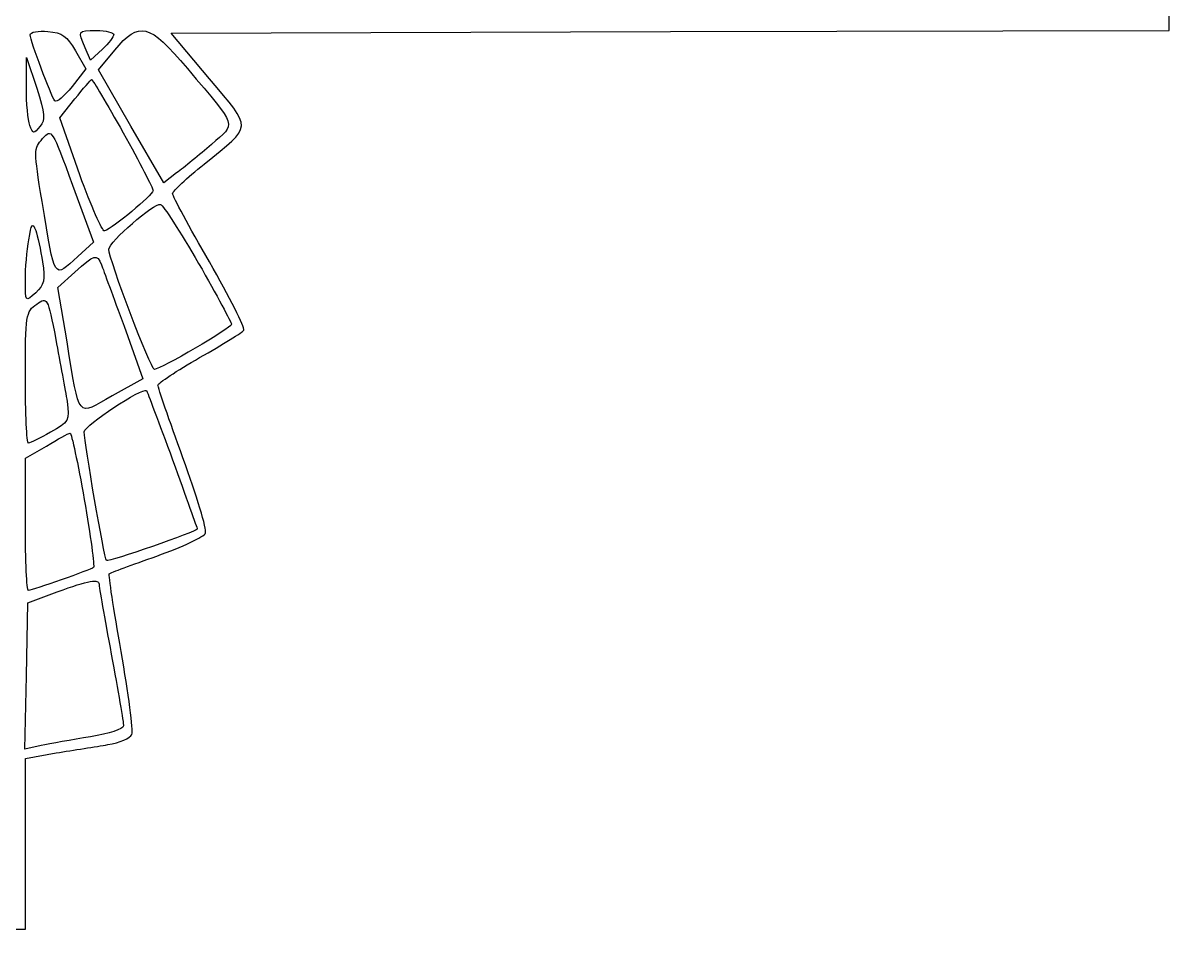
# Model space of a CAD drawing. Extents: x 10 to 239, y 73 to 305.
# Drawn here: x 173.4 to 239.3, y 105.5 to 158.4 of the extents above; entities that cross this region are included whole.
import ezdxf

# ---------------------------------------------------------------- set-up
doc = ezdxf.new("R2010")
doc.units = 0
doc.layers.get('0').update_dxf_attribs({"linetype": 'CONTINUOUS'})

msp = doc.modelspace()

# ---------------------------------------------------------------- linework, layer by layer
at = {"color": 7}
for points in [[(184.15, 155.208111), (181.948667, 157.832778), (210.650667, 157.917444), (239.324444, 157.973889), (239.324444, 216.958333), (239.324444, 275.942778), (228.120222, 275.999222), (216.887778, 276.083889), (215.674222, 283.139444)], [(178.646667, 157.748111), (178.646667, 157.748111)], [(177.997556, 156.901444), (177.320222, 156.280556), (177.009778, 156.986111)], [(182.259111, 149.789444), (181.525333, 149.225), (179.634444, 152.470556), (177.771778, 155.716111), (178.703111, 156.845)], [(173.623111, 154.728333), (173.623111, 156.421667), (174.215778, 154.671889)], [(176.445333, 156.816778), (177.038, 155.772556), (176.247778, 154.756556)], [(176.445333, 156.816778), (176.445333, 156.816778)], [(182.88, 155.800778), (182.88, 155.800778)], [(176.699333, 149.676556), (175.542222, 152.950333), (176.417111, 154.051)], [(174.413333, 152.470556), (174.413333, 152.470556)], [(179.182889, 152.103667), (179.182889, 152.103667)], [(176.276, 149.083889), (177.489556, 145.810111), (176.586444, 144.991667), (176.586444, 144.991667)], [(174.554444, 144.681222), (174.554444, 144.681222)], [(177.941111, 144.511889), (177.941111, 144.511889)], [(183.529111, 144.596556), (183.529111, 144.596556)], [(175.965556, 140.081), (175.429333, 143.213667), (176.417111, 144.088556)], [(179.239333, 140.984111), (180.311778, 137.964333), (178.562, 136.976556)], [(175.965556, 136.666111), (175.965556, 136.666111)], [(173.566667, 129.582333), (173.566667, 133.392333), (174.780222, 134.097889)], [(182.033333, 133.307667), (182.033333, 133.307667)], [(176.953333, 131.021667), (176.953333, 131.021667)], [(177.8, 126.167444), (177.8, 126.167444)], [(174.469778, 116.882333), (173.538444, 116.684778), (173.623111, 120.889889), (173.707778, 125.095), (175.401111, 125.715889)], [(166.680444, 105.537), (166.849778, 106.327222), (170.208222, 106.327222), (173.566667, 106.327222), (173.566667, 111.237889), (173.566667, 116.148556), (175.344667, 116.459)]]:
    msp.add_lwpolyline(points, dxfattribs=at)
for points in [[(178.703111, 156.845), (180.114222, 158.538333), (180.678667, 158.397222), (182.88, 155.800778)], [(173.848889, 157.719889), (173.848889, 157.889222), (174.300444, 157.973889), (174.864889, 157.917444)], [(175.26, 153.938111), (175.034222, 154.220333), (173.848889, 157.381222), (173.848889, 157.719889)], [(174.864889, 157.917444), (175.683333, 157.861), (175.965556, 157.635222), (176.445333, 156.816778)], [(177.009778, 156.986111), (176.558222, 157.973889), (176.558222, 157.973889), (177.658889, 157.973889)], [(177.658889, 157.973889), (178.195111, 157.973889), (178.646667, 157.861), (178.646667, 157.748111)], [(178.646667, 157.748111), (178.646667, 157.607), (178.364444, 157.240111), (177.997556, 156.901444)], [(182.88, 155.800778), (185.815111, 152.301222), (185.702222, 152.696333), (184.262889, 151.426333)], [(176.417111, 154.051), (176.896889, 154.643667), (177.320222, 155.151667), (177.376667, 155.151667)], [(177.376667, 155.151667), (177.433111, 155.151667), (178.251556, 153.768778), (179.182889, 152.103667)], [(183.839556, 150.297444), (186.661778, 152.583444), (186.633556, 152.244778), (184.15, 155.208111)], [(173.820667, 152.527), (173.707778, 152.809222), (173.623111, 153.797), (173.623111, 154.728333)], [(174.215778, 154.671889), (174.695556, 153.176111), (174.723778, 152.865667), (174.413333, 152.470556)], [(176.247778, 154.756556), (175.796222, 154.192111), (175.372889, 153.825222), (175.26, 153.938111)], [(174.413333, 152.470556), (174.046444, 152.019), (173.99, 152.019), (173.820667, 152.527)], [(174.554444, 151.765), (175.090667, 152.357667), (175.090667, 152.329444), (176.276, 149.083889)], [(174.526222, 148.152556), (174.046444, 151.087667), (174.046444, 151.200556), (174.554444, 151.765)], [(179.182889, 152.103667), (180.142444, 150.410333), (180.904444, 148.914556), (180.904444, 148.773444)], [(184.262889, 151.426333), (183.585556, 150.833667), (182.682444, 150.099889), (182.259111, 149.789444)], [(182.033333, 148.604111), (182.033333, 148.745222), (182.851778, 149.507222), (183.839556, 150.297444)], [(178.110444, 146.459222), (177.997556, 146.431), (177.348444, 147.870333), (176.699333, 149.676556)], [(180.904444, 148.773444), (180.876222, 148.519444), (178.618444, 146.628556), (178.110444, 146.459222)], [(184.15, 144.681222), (182.992889, 146.685), (182.033333, 148.463), (182.033333, 148.604111)], [(176.586444, 144.991667), (175.175333, 143.693444), (175.288222, 143.552333), (174.526222, 148.152556)], [(178.364444, 145.415), (178.364444, 145.810111), (180.989111, 148.096111), (181.327778, 147.983222)], [(181.327778, 147.983222), (181.497111, 147.955), (182.456667, 146.402778), (183.529111, 144.596556)], [(173.764222, 145.951222), (173.905333, 146.882556), (173.99, 146.967222), (174.159333, 146.487444)], [(174.159333, 146.487444), (174.272222, 146.177), (174.441556, 145.358556), (174.554444, 144.681222)], [(173.566667, 143.608778), (173.566667, 144.286111), (173.651333, 145.358556), (173.764222, 145.951222)], [(176.417111, 144.088556), (177.546, 145.132778), (177.687111, 145.161), (177.941111, 144.511889)], [(180.989111, 138.500556), (180.763333, 138.500556), (178.364444, 144.850556), (178.364444, 145.415)], [(174.554444, 144.681222), (174.723778, 143.637), (174.639111, 143.354778), (174.159333, 142.903222)], [(177.941111, 144.511889), (178.054, 144.229667), (178.618444, 142.649222), (179.239333, 140.984111)], [(183.529111, 144.596556), (184.573333, 142.762111), (185.42, 141.181667), (185.42, 141.097)], [(186.125556, 140.758333), (186.210222, 140.899444), (185.307111, 142.649222), (184.15, 144.681222)], [(174.159333, 142.903222), (173.566667, 142.367), (173.566667, 142.367), (173.566667, 143.608778)], [(174.215778, 142.254111), (174.836667, 142.677444), (174.836667, 142.677444), (175.316444, 140.222111)], [(173.566667, 138.049), (173.566667, 141.633222), (173.594889, 141.830778), (174.215778, 142.254111)], [(185.42, 141.097), (185.42, 140.871222), (181.327778, 138.500556), (180.989111, 138.500556)], [(183.585556, 139.177889), (184.912, 139.939889), (186.069111, 140.645444), (186.125556, 140.758333)], [(175.316444, 140.222111), (175.570444, 138.895667), (175.852667, 137.287), (175.965556, 136.666111)], [(178.562, 136.976556), (176.501778, 135.819444), (176.699333, 135.565444), (175.965556, 140.081)], [(181.186667, 137.597444), (181.186667, 137.710333), (182.259111, 138.415889), (183.585556, 139.177889)], [(173.736, 134.267222), (173.651333, 134.267222), (173.566667, 135.960556), (173.566667, 138.049)], [(176.953333, 134.916333), (176.953333, 135.283222), (180.311778, 137.484556), (180.537556, 137.287)], [(180.537556, 137.287), (180.565778, 137.230556), (181.243111, 135.452556), (182.033333, 133.307667)], [(182.626, 133.420556), (181.835778, 135.593667), (181.186667, 137.484556), (181.186667, 137.597444)], [(175.965556, 136.666111), (176.106667, 135.565444), (176.078444, 135.480778), (175.006, 134.888111)], [(175.006, 134.888111), (174.413333, 134.549444), (173.848889, 134.267222), (173.736, 134.267222)], [(174.780222, 134.097889), (175.429333, 134.493), (176.050222, 134.831667), (176.134889, 134.831667)], [(176.134889, 134.831667), (176.219556, 134.831667), (176.586444, 133.110111), (176.953333, 131.021667)], [(178.223333, 127.522111), (178.110444, 127.663222), (176.953333, 134.267222), (176.953333, 134.916333)], [(182.033333, 133.307667), (182.795333, 131.162778), (183.444444, 129.384778), (183.444444, 129.328333)], [(183.924222, 129.102556), (184.008889, 129.300111), (183.416222, 131.247444), (182.626, 133.420556)], [(176.953333, 131.021667), (177.320222, 128.933222), (177.546, 127.155222), (177.489556, 127.127)], [(173.736, 125.800556), (173.651333, 125.800556), (173.566667, 127.493889), (173.566667, 129.582333)], [(183.444444, 129.328333), (183.444444, 129.187222), (178.336222, 127.409222), (178.223333, 127.522111)], [(181.130222, 127.776111), (182.597778, 128.312333), (183.839556, 128.876778), (183.924222, 129.102556)], [(178.392667, 126.760111), (178.449111, 126.816556), (179.690889, 127.268111), (181.130222, 127.776111)], [(177.489556, 127.127), (177.320222, 126.985889), (173.961778, 125.800556), (173.736, 125.800556)], [(179.07, 122.301), (178.646667, 124.699889), (178.336222, 126.731889), (178.392667, 126.760111)], [(175.401111, 125.715889), (177.235556, 126.393222), (177.8, 126.477889), (177.8, 126.167444)], [(177.8, 126.167444), (177.8, 126.026333), (178.110444, 124.220111), (178.505556, 122.131667)], [(178.505556, 122.131667), (178.900667, 120.043222), (179.211111, 118.180556), (179.211111, 118.011222)], [(179.690889, 117.531444), (179.775556, 117.729), (179.493333, 119.873889), (179.07, 122.301)], [(179.211111, 118.011222), (179.211111, 117.841889), (178.364444, 117.559667), (177.320222, 117.390333)], [(177.320222, 117.390333), (176.247778, 117.221), (174.977778, 116.995222), (174.469778, 116.882333)], [(178.308, 116.938778), (178.985333, 117.051667), (179.606222, 117.305667), (179.690889, 117.531444)], [(175.344667, 116.459), (176.304222, 116.628333), (177.658889, 116.825889), (178.308, 116.938778)]]:
    msp.add_open_spline(points, degree=3, dxfattribs=at)

doc.saveas('drawing.dxf')
